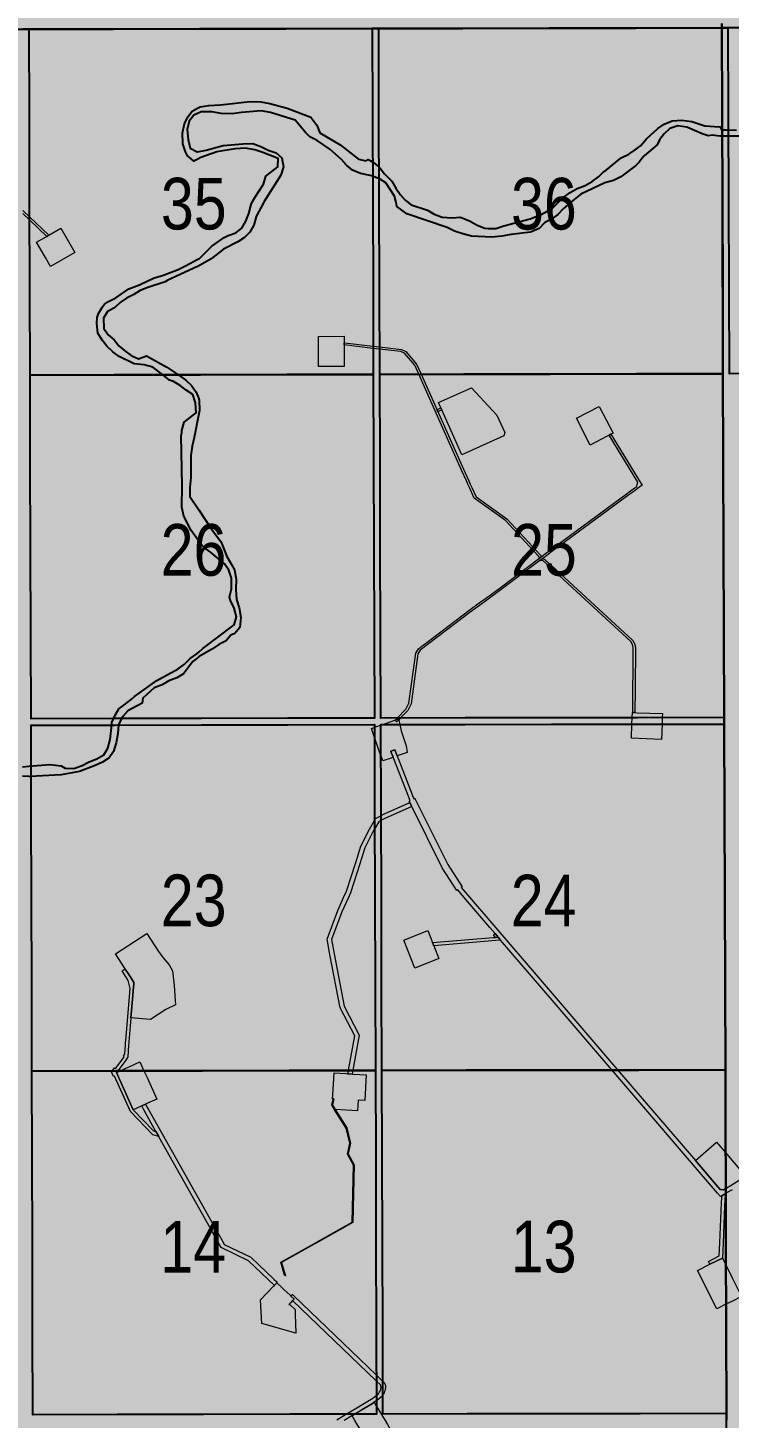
# Model space of a CAD drawing. Extents: x 351064 to 358960, y 6048061 to 6054858.
# Drawn here: x 353304 to 353412.9, y 6050541.4 to 6050756.9 of the extents above; entities that cross this region are included whole.
import ezdxf
from ezdxf.enums import TextEntityAlignment as Align

# ---------------------------------------------------------------- set-up
doc = ezdxf.new("R2010")
doc.units = 0
doc.header["$LTSCALE"] = 5
doc.linetypes.add('DASHED2', pattern=[9.525, 6.35, -3.175])
doc.layers.add('AS-ROUTEMAP', color=35, linetype='Continuous', lineweight=0)
for name, color, linetype in [('RoadSeg', 57, 'DASHED2'), ('T-WATER', 160, 'Continuous'), ('Townships', 57, 'Continuous')]:
    doc.layers.add(name, color=color, linetype=linetype)
doc.layers.add('ROUTE-MAP-BACKGROUND-H', color=7, linetype='Continuous', true_color=0xf0ebff)
doc.layers.add('Sections', color=7, linetype='Continuous', true_color=0xa75418)
doc.styles.add('120', font='ARIALN.TTF', dxfattribs={"height": 13})

msp = doc.modelspace()

# ---------------------------------------------------------------- hatches: boundary and pattern name
at = {"layer": 'ROUTE-MAP-BACKGROUND-H'}
h = msp.add_hatch(color=256, dxfattribs=at)
h.dxf.hatch_style = 1
h.paths.add_polyline_path([(352109.337, 6051083.716), (353736.796, 6051083.637), (353740.383, 6050432.833), (352105.91, 6050432.833)])

# ---------------------------------------------------------------- linework, layer by layer
at = {"layer": 'AS-ROUTEMAP', "flags": 128}
for points in [[(353303.281, 6050728.628), (353304.289, 6050727.659), (353307.278, 6050724.784), (353306.978, 6050724.609), (353304.29, 6050727.195), (353303.282, 6050728.165)], [(353413.297, 6050576.789), (353412.561, 6050576.354), (353412.293, 6050576.195), (353412.218, 6050576.15), (353411.706, 6050575.848), (353411.532, 6050575.745), (353411.058, 6050576.297), (353394.672, 6050595.38), (353385.38, 6050606.203), (353377.4, 6050615.499), (353376.999, 6050615.967), (353376.475, 6050616.578), (353375.715, 6050617.463), (353371.69, 6050622.158), (353370.731, 6050623.277), (353370.597, 6050623.177), (353368.327, 6050626.72), (353363.604, 6050636.219), (353363.58, 6050636.268), (353363.563, 6050636.301), (353363.381, 6050636.667), (353363.307, 6050636.816), (353363.283, 6050636.865), (353363.223, 6050636.986), (353363.361, 6050637.072), (353363.333, 6050637.142), (353363.317, 6050637.186), (353363.135, 6050637.651), (353360.712, 6050643.849), (353360.361, 6050644.749), (353360.352, 6050644.782), (353360.977, 6050645.002), (353361.341, 6050644.07), (353363.745, 6050637.922), (353363.745, 6050637.922), (353363.938, 6050637.427), (353364.077, 6050637.512), (353364.147, 6050637.372), (353369.198, 6050627.214), (353371.402, 6050623.775), (353371.268, 6050623.675), (353372.567, 6050622.159), (353373.74, 6050620.791), (353374.469, 6050619.94), (353385.377, 6050607.234), (353395.552, 6050595.381), (353407.604, 6050581.343), (353411.098, 6050577.273), (353411.456, 6050576.856), (353411.578, 6050576.836), (353411.96, 6050576.773), (353412.252, 6050576.945), (353412.29, 6050576.968), (353412.594, 6050577.148), (353413.294, 6050577.562)], [(353351.997, 6050541.131), (353353.507, 6050542.043), (353353.949, 6050542.31), (353355.345, 6050543.162), (353355.772, 6050543.423), (353357.564, 6050544.492), (353358.087, 6050544.89), (353358.418, 6050545.141), (353358.465, 6050545.181), (353358.624, 6050545.453), (353358.707, 6050545.632), (353358.809, 6050545.85), (353358.828, 6050545.937), (353358.833, 6050545.983), (353358.863, 6050546.222), (353358.829, 6050546.375), (353358.754, 6050546.54), (353358.08, 6050547.185), (353345.108, 6050559.61), (353345.186, 6050559.691), (353345.338, 6050559.848), (353344.855, 6050560.314), (353345.084, 6050560.556), (353345.301, 6050560.349), (353358.077, 6050548.11), (353359.086, 6050547.144), (353359.306, 6050546.933), (353359.465, 6050546.588), (353359.538, 6050546.253), (353359.525, 6050546.149), (353359.495, 6050545.903), (353359.486, 6050545.823), (353359.443, 6050545.636), (353359.39, 6050545.515), (353359.301, 6050545.327), (353359.214, 6050545.142), (353359.093, 6050544.933), (353358.98, 6050544.74), (353358.329, 6050544.212), (353358.09, 6050544.055), (353357.773, 6050543.849), (353357.714, 6050543.811), (353357.701, 6050543.804), (353357.501, 6050543.683), (353356.138, 6050542.857), (353355.711, 6050542.598), (353354.799, 6050542.046), (353354.343, 6050541.77), (353354.294, 6050541.74), (353353.13, 6050541.037)]]:
    msp.add_lwpolyline(points, dxfattribs=at)
for points in [[(353311.32, 6050722.124), (353307.576, 6050719.947), (353306.777, 6050721.32), (353306.604, 6050721.618), (353305.398, 6050723.691), (353306.669, 6050724.429), (353306.978, 6050724.609), (353307.278, 6050724.784), (353309.143, 6050725.868), (353311.32, 6050722.124)], [(353353.115, 6050707.777), (353353.122, 6050704.454), (353349.124, 6050704.446), (353349.114, 6050709.11), (353353.112, 6050709.118), (353353.113, 6050708.784), (353353.116, 6050708.446), (353353.114, 6050708.113), (353353.115, 6050707.96), (353353.115, 6050707.777)], [(353383.763, 6050674.972), (353383.495, 6050674.771), (353383.268, 6050675.017), (353381.935, 6050676.462), (353378.136, 6050680.579), (353373.313, 6050684.023), (353372.546, 6050685.697), (353372.314, 6050686.202), (353372.083, 6050686.707), (353371.333, 6050688.344), (353364.7, 6050703.242), (353364.083, 6050704.627), (353362.502, 6050706.48), (353361.923, 6050706.739), (353358.597, 6050707.131), (353357.592, 6050707.25), (353353.115, 6050707.777), (353353.115, 6050707.96), (353353.114, 6050708.113), (353353.245, 6050708.097), (353357.591, 6050707.585), (353358.596, 6050707.467), (353362.013, 6050707.064), (353362.707, 6050706.754), (353364.368, 6050704.807), (353365.064, 6050703.243), (353371.631, 6050688.494), (353372.456, 6050686.699), (353372.689, 6050686.194), (353372.921, 6050685.689), (353373.59, 6050684.234), (353378.358, 6050680.83), (353382.388, 6050676.463), (353383.424, 6050675.339), (353383.536, 6050675.218), (353383.763, 6050674.972)], [(353371.353, 6050690.757), (353368.261, 6050697.702), (353368.125, 6050698.006), (353367.756, 6050698.835), (353372.866, 6050701.11), (353376.822, 6050696.909), (353378.033, 6050694.189), (353377.904, 6050693.674), (353371.353, 6050690.757)], [(353367.956, 6050697.566), (353367.652, 6050697.431), (353367.516, 6050697.735), (353367.821, 6050697.871), (353368.125, 6050698.006), (353368.261, 6050697.702), (353367.956, 6050697.566)], [(353393.914, 6050693.617), (353391.278, 6050692.258), (353389.142, 6050696.404), (353392.696, 6050698.235), (353394.832, 6050694.088), (353394.507, 6050693.92), (353394.21, 6050693.768), (353393.914, 6050693.617)], [(353361.61, 6050649.678), (353361.234, 6050649.29), (353361.111, 6050649.641), (353361.416, 6050649.957), (353362.711, 6050651.296), (353363.173, 6050652.242), (353364.235, 6050660.009), (353364.639, 6050660.682), (353365.148, 6050661.063), (353365.415, 6050661.263), (353365.681, 6050661.463), (353365.948, 6050661.663), (353372.473, 6050666.59), (353374.293, 6050667.927), (353374.832, 6050668.322), (353377.3, 6050670.135), (353383.495, 6050674.771), (353383.763, 6050674.972), (353384.031, 6050675.172), (353384.166, 6050675.273), (353385.154, 6050676.013), (353385.763, 6050676.468), (353387.259, 6050677.588), (353396.884, 6050684.654), (353397.566, 6050685.145), (353398.238, 6050685.629), (353398.53, 6050685.839), (353398.588, 6050686.122), (353398.665, 6050686.5), (353394.21, 6050693.768), (353394.507, 6050693.92), (353399.156, 6050686.342), (353399.353, 6050686.021), (353398.797, 6050685.618), (353398.12, 6050685.133), (353397.081, 6050684.386), (353387.458, 6050677.32), (353386.32, 6050676.469), (353385.156, 6050675.598), (353384.28, 6050674.942), (353384.011, 6050674.741), (353383.474, 6050674.339), (353377.498, 6050669.867), (353375.029, 6050668.054), (353374.492, 6050667.659), (353372.672, 6050666.323), (353364.891, 6050660.454), (353364.555, 6050659.896), (353363.496, 6050652.143), (353362.987, 6050651.101), (353361.88, 6050649.957), (353361.61, 6050649.678)], [(353398.261, 6050654.461), (353398.24, 6050650.774), (353397.907, 6050650.786), (353397.963, 6050660.882), (353397.838, 6050661.36), (353397.607, 6050661.775), (353393.088, 6050665.933), (353385.163, 6050673.223), (353385.111, 6050673.272), (353383.986, 6050674.313), (353383.474, 6050674.339), (353384.011, 6050674.741), (353385.162, 6050673.676), (353385.336, 6050673.516), (353393.313, 6050666.179), (353397.872, 6050661.984), (353397.901, 6050661.932), (353398.15, 6050661.485), (353398.297, 6050660.924), (353398.261, 6050654.461)], [(353402.439, 6050649.013), (353402.354, 6050646.626), (353397.693, 6050646.793), (353397.772, 6050649.006), (353397.808, 6050650.011), (353397.835, 6050650.788), (353397.907, 6050650.786), (353398.24, 6050650.774), (353398.574, 6050650.761), (353402.497, 6050650.622), (353402.475, 6050650.018), (353402.439, 6050649.013)], [(353362.753, 6050645.627), (353362.881, 6050644.612), (353361.341, 6050644.07), (353360.977, 6050645.002), (353360.352, 6050644.782), (353360.361, 6050644.749), (353360.712, 6050643.849), (353360.399, 6050643.738), (353359.109, 6050643.284), (353358.789, 6050644.192), (353358.777, 6050644.227), (353357.775, 6050647.075), (353357.339, 6050648.313), (353357.771, 6050648.465), (353358.775, 6050648.819), (353359.142, 6050648.948), (353360.395, 6050649.39), (353361.111, 6050649.641), (353361.582, 6050649.807), (353361.61, 6050649.678), (353361.769, 6050648.952), (353361.987, 6050647.952), (353362.753, 6050645.627)], [(353354.479, 6050595.325), (353354.375, 6050594.74), (353353.872, 6050594.77), (353353.705, 6050594.781), (353353.802, 6050595.323), (353354.756, 6050600.668), (353352.505, 6050605.021), (353350.915, 6050613.249), (353350.479, 6050615.645), (353352.121, 6050620.095), (353352.131, 6050620.12), (353352.325, 6050620.552), (353353.036, 6050622.129), (353353.468, 6050623.088), (353354.926, 6050627.551), (353355.688, 6050630.064), (353357.032, 6050632.708), (353357.815, 6050634.04), (353358, 6050634.355), (353358.818, 6050634.798), (353359.035, 6050634.915), (353363.307, 6050636.816), (353363.381, 6050636.667), (353363.563, 6050636.301), (353363.58, 6050636.268), (353363.604, 6050636.219), (353363.148, 6050636.016), (353359.329, 6050634.317), (353358.82, 6050634.041), (353358.492, 6050633.864), (353357.819, 6050632.728), (353357.617, 6050632.389), (353356.306, 6050629.807), (353355.562, 6050627.351), (353354.09, 6050622.847), (353353.767, 6050622.13), (353352.748, 6050619.868), (353351.167, 6050615.585), (353351.57, 6050613.372), (353353.142, 6050605.242), (353355.452, 6050600.774), (353354.479, 6050595.325)], [(353325.467, 6050604.771), (353323.056, 6050603.221), (353320.035, 6050603.477), (353320.334, 6050606.918), (353320.403, 6050607.71), (353320.488, 6050608.693), (353320.492, 6050608.732), (353320.508, 6050608.921), (353320.324, 6050609.208), (353320.292, 6050609.258), (353320.268, 6050609.292), (353320.258, 6050609.311), (353319.906, 6050609.859), (353319.894, 6050609.879), (353319.512, 6050610.473), (353319.258, 6050610.869), (353319.145, 6050611.045), (353317.631, 6050613.399), (353322.508, 6050616.534), (353324.31, 6050613.73), (353325.044, 6050612.767), (353325.96, 6050611.669), (353326.482, 6050610.748), (353326.73, 6050608.48), (353326.784, 6050607.703), (353326.838, 6050606.921), (353326.939, 6050605.463), (353325.467, 6050604.771)], [(353362.373, 6050615.498), (353366.09, 6050616.971), (353366.827, 6050615.112), (353367.019, 6050614.627), (353367.809, 6050612.634), (353364.092, 6050611.161), (353362.373, 6050615.498)], [(353376.663, 6050615.437), (353367.019, 6050614.627), (353366.827, 6050615.112), (353376.262, 6050615.905), (353376.589, 6050615.932), (353376.999, 6050615.967), (353377.4, 6050615.499), (353376.663, 6050615.437)], [(353376.999, 6050615.967), (353376.589, 6050615.932), (353376.269, 6050616.305), (353376.522, 6050616.522), (353376.999, 6050615.967)], [(353319.221, 6050596.908), (353317.994, 6050595.249), (353317.796, 6050594.98), (353318.886, 6050592.552), (353320.393, 6050589.206), (353323.478, 6050585.968), (353323.691, 6050585.909), (353323.915, 6050585.848), (353324.371, 6050585.037), (353324.144, 6050585.101), (353323.433, 6050585.291), (353319.968, 6050588.93), (353317.501, 6050594.409), (353317.349, 6050594.341), (353317.021, 6050595.07), (353317.153, 6050595.247), (353317.23, 6050595.35), (353317.498, 6050595.711), (353317.562, 6050595.664), (353317.632, 6050595.612), (353318.909, 6050597.33), (353318.925, 6050597.626), (353319.104, 6050597.867), (353319.176, 6050599.215), (353319.194, 6050599.576), (353319.205, 6050599.715), (353319.219, 6050599.864), (353319.925, 6050607.985), (353319.928, 6050608.022), (353319.727, 6050608.839), (353319.626, 6050609.247), (353319.464, 6050609.499), (353318.669, 6050610.74), (353319.146, 6050611.044), (353319.258, 6050610.869), (353319.512, 6050610.473), (353319.894, 6050609.878), (353320.258, 6050609.311), (353320.269, 6050609.293), (353320.292, 6050609.258), (353320.324, 6050609.208), (353320.508, 6050608.921), (353320.492, 6050608.732), (353320.488, 6050608.693), (353320.403, 6050607.71), (353320.334, 6050606.918), (353320.034, 6050603.47), (353319.71, 6050599.719), (353319.692, 6050599.541), (353319.678, 6050599.218), (353319.58, 6050597.39), (353319.221, 6050596.908)], [(353321.545, 6050589.724), (353320.393, 6050589.206), (353318.889, 6050592.549), (353317.796, 6050594.98), (353318.395, 6050595.249), (353318.816, 6050595.439), (353319.158, 6050595.593), (353319.5, 6050595.747), (353319.739, 6050595.854), (353321.442, 6050596.62), (353322.055, 6050595.257), (353322.536, 6050594.189), (353324.039, 6050590.847), (353322.613, 6050590.205), (353322.308, 6050590.068), (353321.702, 6050589.79), (353321.545, 6050589.724)], [(353356.547, 6050594.608), (353356.307, 6050590.617), (353355.309, 6050590.678), (353355.21, 6050589.015), (353351.726, 6050589.225), (353351.287, 6050589.927), (353351.492, 6050590.907), (353351.317, 6050590.918), (353351.35, 6050591.459), (353351.556, 6050594.911), (353353.37, 6050594.801), (353353.705, 6050594.781), (353353.873, 6050594.771), (353354.375, 6050594.741), (353355.546, 6050594.67), (353356.547, 6050594.608)], [(353342.324, 6050562.011), (353342.287, 6050561.971), (353338.277, 6050565.775), (353334.045, 6050567.824), (353333.68, 6050568.474), (353331.185, 6050572.912), (353324.374, 6050585.031), (353323.918, 6050585.843), (353322.033, 6050589.196), (353321.702, 6050589.79), (353322.308, 6050590.068), (353331.181, 6050574.28), (353334.444, 6050568.475), (353334.524, 6050568.332), (353338.66, 6050566.329), (353342.264, 6050562.911), (353342.62, 6050562.573), (353342.676, 6050562.521), (353342.749, 6050562.452), (353342.682, 6050562.382), (353342.636, 6050562.335), (353342.324, 6050562.011)], [(353343.402, 6050565.541), (353344.025, 6050563.446), (353343.988, 6050563.48), (353343.879, 6050563.584), (353343.283, 6050565.59), (353348.434, 6050568.428), (353348.572, 6050568.505), (353354.372, 6050571.767), (353354.562, 6050580.629), (353353.65, 6050582.343), (353353.984, 6050584.023), (353353.446, 6050586.357), (353351.642, 6050589.172), (353351.181, 6050589.908), (353351.392, 6050590.913), (353351.492, 6050590.907), (353351.287, 6050589.927), (353351.726, 6050589.225), (353353.54, 6050586.397), (353354.086, 6050584.025), (353353.755, 6050582.359), (353354.662, 6050580.653), (353354.471, 6050571.708), (353348.776, 6050568.505), (353348.483, 6050568.34), (353343.402, 6050565.541)], [(353412.252, 6050576.945), (353411.96, 6050576.773), (353411.578, 6050576.836), (353411.456, 6050576.856), (353411.098, 6050577.273), (353407.604, 6050581.343), (353410.89, 6050584.165), (353412.271, 6050582.556), (353413.281, 6050581.38), (353415.458, 6050578.844), (353413.294, 6050577.562), (353412.594, 6050577.148), (353412.29, 6050576.968), (353412.252, 6050576.945)], [(353411.806, 6050566.217), (353409.869, 6050565.247), (353409.645, 6050565.694), (353411.319, 6050566.532), (353411.404, 6050568.59), (353411.661, 6050574.768), (353411.695, 6050575.582), (353411.706, 6050575.847), (353412.219, 6050576.15), (353412.175, 6050575.102), (353412.141, 6050574.289), (353411.905, 6050568.591), (353411.806, 6050566.217)], [(353412.352, 6050559.037), (353410.92, 6050558.318), (353407.933, 6050564.276), (353409.869, 6050565.247), (353411.806, 6050566.217), (353412.114, 6050565.603), (353412.331, 6050565.17), (353413.343, 6050563.149), (353414.792, 6050560.26), (353413.356, 6050559.54), (353412.352, 6050559.037)], [(353345.519, 6050557.525), (353345.603, 6050554.574), (353340.332, 6050556.049), (353340.142, 6050559.738), (353342.166, 6050561.846), (353342.287, 6050561.971), (353342.324, 6050562.01), (353342.636, 6050562.334), (353342.682, 6050562.382), (353343.405, 6050561.693), (353343.768, 6050561.348), (353344.726, 6050560.437), (353344.855, 6050560.314), (353345.338, 6050559.848), (353345.186, 6050559.691), (353345.108, 6050559.609), (353344.804, 6050559.294), (353344.534, 6050559.013), (353344.737, 6050558.967), (353345.499, 6050558.236), (353345.519, 6050557.525)], [(353358.107, 6050538.399), (353356.85, 6050537.638), (353354.786, 6050541.04), (353354.343, 6050541.77), (353354.799, 6050542.046), (353357.501, 6050543.683), (353357.701, 6050543.804), (353357.714, 6050543.811), (353357.773, 6050543.849), (353357.943, 6050543.565), (353358.092, 6050543.317), (353359.455, 6050541.049), (353359.834, 6050540.418), (353360.265, 6050539.706), (353359.111, 6050539.007), (353358.107, 6050538.399)]]:
    msp.add_lwpolyline(points, close=True, dxfattribs=at)
at = {"layer": 'Sections', "flags": 128}
for points in [[(353357.598, 6050716.61), (353357.639, 6050703.207), (353344.243, 6050703.181), (353330.847, 6050703.155), (353317.451, 6050703.129), (353304.39, 6050703.103), (353304.354, 6050716.508), (353304.318, 6050729.912), (353304.283, 6050743.317), (353304.248, 6050756.721), (353317.304, 6050756.746), (353330.696, 6050756.771), (353344.087, 6050756.796), (353357.478, 6050756.821), (353357.518, 6050743.417), (353357.558, 6050730.014)], [(353411.848, 6050716.705), (353411.894, 6050703.299), (353398.498, 6050703.276), (353385.102, 6050703.253), (353371.706, 6050703.231), (353358.645, 6050703.209), (353358.604, 6050716.612), (353358.563, 6050730.016), (353358.523, 6050743.419), (353358.484, 6050756.823), (353371.54, 6050756.848), (353384.931, 6050756.873), (353398.322, 6050756.898), (353411.713, 6050756.923), (353411.758, 6050743.517), (353411.802, 6050730.111)], [(353466.008, 6050716.942), (353466.06, 6050703.536), (353452.686, 6050703.477), (353439.312, 6050703.419), (353425.938, 6050703.36), (353412.899, 6050703.303), (353412.853, 6050716.709), (353412.808, 6050730.115), (353412.763, 6050743.521), (353412.718, 6050756.927), (353425.751, 6050756.984), (353439.119, 6050757.043), (353452.488, 6050757.101), (353465.856, 6050757.159), (353465.906, 6050743.753), (353465.957, 6050730.347)], [(353357.762, 6050662.996), (353357.801, 6050649.928), (353344.401, 6050649.901), (353330.999, 6050649.874), (353317.598, 6050649.847), (353304.532, 6050649.821), (353304.497, 6050662.89), (353304.461, 6050676.294), (353304.426, 6050689.699), (353304.39, 6050703.103), (353317.451, 6050703.129), (353330.847, 6050703.155), (353344.243, 6050703.181), (353357.639, 6050703.207), (353357.68, 6050689.803), (353357.721, 6050676.4)], [(353412.031, 6050663.08), (353412.076, 6050650.01), (353398.675, 6050649.989), (353385.274, 6050649.969), (353371.873, 6050649.949), (353358.807, 6050649.929), (353358.767, 6050662.998), (353358.726, 6050676.401), (353358.686, 6050689.805), (353358.645, 6050703.209), (353371.706, 6050703.231), (353385.102, 6050703.253), (353398.498, 6050703.276), (353411.894, 6050703.299), (353411.939, 6050689.893), (353411.985, 6050676.487)], [(353357.927, 6050608.712), (353357.968, 6050595.308), (353344.562, 6050595.281), (353331.156, 6050595.253), (353317.75, 6050595.225), (353304.679, 6050595.198), (353304.643, 6050608.602), (353304.607, 6050622.007), (353304.571, 6050635.411), (353304.535, 6050648.815), (353317.601, 6050648.842), (353331.002, 6050648.869), (353344.403, 6050648.896), (353357.805, 6050648.923), (353357.845, 6050635.519), (353357.886, 6050622.115)], [(353412.217, 6050608.786), (353412.263, 6050595.38), (353398.857, 6050595.362), (353385.451, 6050595.345), (353372.045, 6050595.327), (353358.974, 6050595.31), (353358.933, 6050608.713), (353358.892, 6050622.117), (353358.851, 6050635.52), (353358.81, 6050648.924), (353371.876, 6050648.944), (353385.277, 6050648.964), (353398.678, 6050648.984), (353412.079, 6050649.004), (353412.125, 6050635.598), (353412.171, 6050622.192)], [(353358.091, 6050555.098), (353358.131, 6050542.03), (353344.72, 6050542.001), (353331.309, 6050541.972), (353317.898, 6050541.944), (353304.822, 6050541.916), (353304.787, 6050554.985), (353304.751, 6050568.389), (353304.715, 6050581.794), (353304.679, 6050595.198), (353317.75, 6050595.225), (353331.156, 6050595.253), (353344.562, 6050595.281), (353357.968, 6050595.308), (353358.009, 6050581.905), (353358.05, 6050568.501)], [(353412.401, 6050555.162), (353412.445, 6050542.091), (353399.035, 6050542.076), (353385.624, 6050542.06), (353372.213, 6050542.045), (353359.137, 6050542.031), (353359.097, 6050555.099), (353359.056, 6050568.503), (353359.015, 6050581.906), (353358.974, 6050595.31), (353372.045, 6050595.327), (353385.451, 6050595.345), (353398.857, 6050595.362), (353412.263, 6050595.38), (353412.309, 6050581.974), (353412.355, 6050568.568)]]:
    msp.add_lwpolyline(points, close=True, dxfattribs=at)
at = {"layer": 'T-WATER', "flags": 128}
for points in [[(353303.194, 6050642.382), (353304.199, 6050642.46), (353307.458, 6050642.713), (353309.201, 6050642.512), (353309.85, 6050642.158), (353311.191, 6050642.117), (353312.451, 6050642.551), (353313.545, 6050643.128), (353314.737, 6050643.628), (353315.811, 6050644.246), (353316.45, 6050645.274), (353316.828, 6050646.594), (353317.06, 6050648.897), (353317.094, 6050649.233), (353317.368, 6050649.903), (353317.574, 6050650.405), (353318.135, 6050651.345), (353318.722, 6050651.783), (353320.081, 6050652.797), (353320.614, 6050653.272), (353324.048, 6050655.744), (353327.384, 6050657.537), (353328.352, 6050658.261), (353329.244, 6050659.189), (353330.255, 6050659.882), (353330.612, 6050660.197), (353331.19, 6050660.706), (353336.043, 6050664.4), (353336.429, 6050665.643), (353336.075, 6050666.972), (353335.479, 6050668.168), (353335.346, 6050668.698), (353335.633, 6050669.99), (353335.654, 6050671.605), (353335.242, 6050672.884), (353334.528, 6050673.84), (353332.34, 6050675.692), (353332.002, 6050675.921), (353331.68, 6050676.139), (353331.42, 6050676.395), (353330.827, 6050676.98), (353330.559, 6050677.361), (353329.399, 6050679.004), (353328.218, 6050681.216), (353327.921, 6050682.604), (353327.986, 6050685.941), (353327.854, 6050693.739), (353327.946, 6050694.141), (353327.917, 6050694.507), (353328.285, 6050695.813), (353330.166, 6050697.265), (353330.04, 6050698.808), (353329.632, 6050700.075), (353328.626, 6050700.747), (353327.7, 6050701.486), (353326.639, 6050702.093), (353326.045, 6050702.328), (353324.935, 6050703.182), (353323.419, 6050704.348), (353322.068, 6050704.679), (353320.546, 6050704.869), (353318.215, 6050706.007), (353317.217, 6050706.712), (353316.318, 6050707.584), (353315.555, 6050708.517), (353314.879, 6050709.578), (353314.764, 6050711.111), (353314.803, 6050712.039), (353314.989, 6050712.639), (353315.618, 6050713.7), (353315.955, 6050714.09), (353316.574, 6050714.504), (353317.684, 6050715.063), (353319.699, 6050716.499), (353320.142, 6050716.637), (353321.361, 6050717.09), (353323.641, 6050718.158), (353324.939, 6050718.56), (353327.369, 6050719.489), (353328.506, 6050720.021), (353330.434, 6050721.079), (353330.651, 6050721.198), (353332.597, 6050723.077), (353334.151, 6050724.176), (353334.507, 6050724.433), (353335.117, 6050724.757), (353336.307, 6050725.141), (353337.244, 6050725.889), (353337.845, 6050726.962), (353338.351, 6050728.168), (353338.67, 6050729.552), (353338.916, 6050730.008), (353339.263, 6050730.654), (353340.58, 6050732.702), (353340.978, 6050733.953), (353342.834, 6050735.403), (353342.872, 6050736.691), (353340.498, 6050737.627), (353339.251, 6050738.011), (353337.825, 6050738.273), (353336.231, 6050738.206), (353333.373, 6050737.699), (353330.876, 6050736.86), (353330.39, 6050736.594), (353329.805, 6050736.274), (353329.025, 6050736.964), (353328.813, 6050737.116), (353328.497, 6050737.708), (353328.071, 6050738.959), (353328.044, 6050740.651), (353328.326, 6050742.039), (353328.882, 6050743.169), (353329.56, 6050744.014), (353330.368, 6050744.47), (353330.762, 6050744.693), (353332.148, 6050744.906), (353333.928, 6050744.981), (353338.519, 6050745.51), (353340.166, 6050745.464), (353341.576, 6050745.204), (353344.266, 6050744.481), (353347.939, 6050743.075), (353348.863, 6050741.832), (353349.362, 6050740.678), (353352.509, 6050738.816), (353355.342, 6050736.584), (353356.526, 6050736.317), (353356.853, 6050736.544), (353357.168, 6050736.354), (353357.737, 6050736.011), (353358.175, 6050735.634), (353358.653, 6050735.223), (353359.395, 6050734.296), (353360.527, 6050733.161), (353361.125, 6050732.093), (353361.8, 6050731.117), (353362.583, 6050730.215), (353362.784, 6050730.053), (353363.502, 6050729.476), (353366.063, 6050728.697), (353367.071, 6050728.037), (353368.31, 6050727.604), (353369.863, 6050727.51), (353371.145, 6050727.566), (353372.673, 6050726.953), (353373.737, 6050726.33), (353374.933, 6050725.869), (353375.459, 6050725.85), (353376.641, 6050725.839), (353377.913, 6050726.27), (353381.973, 6050727.333), (353383.71, 6050727.989), (353384.64, 6050728.527), (353385.464, 6050729.003), (353386.575, 6050730.096), (353387.185, 6050730.696), (353388.167, 6050731.428), (353389.284, 6050732.032), (353390.49, 6050732.523), (353391.597, 6050733.115), (353392.558, 6050733.816), (353393.4, 6050734.69), (353393.787, 6050734.853), (353396.111, 6050736.775), (353397.263, 6050737.351), (353398.284, 6050738.013), (353399.082, 6050738.671), (353400.016, 6050739.71), (353401.768, 6050741.322), (353402.76, 6050742.009), (353404.002, 6050742.51), (353405.519, 6050742.617), (353407.042, 6050742.409), (353409.097, 6050741.746), (353411.375, 6050741.599), (353411.47, 6050741.593), (353411.661, 6050741.116), (353412.382, 6050741.106), (353413.984, 6050741.083)], [(353415.21, 6050740.151), (353412.386, 6050740.142), (353411.555, 6050740.139), (353411.38, 6050740.162), (353410.215, 6050740.311), (353409.577, 6050740.204), (353408.639, 6050740.517), (353406.293, 6050741.542), (353404.887, 6050741.769), (353403.634, 6050741.338), (353402.781, 6050740.521), (353402.026, 6050739.601), (353401.708, 6050738.824), (353399.643, 6050737.09), (353399.344, 6050736.759), (353398.895, 6050736.097), (353398.37, 6050735.589), (353396.021, 6050733.843), (353394.902, 6050733.296), (353393.578, 6050732.922), (353389.814, 6050731.169), (353388.541, 6050730.099), (353387.084, 6050728.876), (353386.255, 6050728.017), (353385.306, 6050727.289), (353384.645, 6050726.963), (353384.177, 6050726.732), (353383.397, 6050725.842), (353382.031, 6050725.288), (353379.012, 6050724.926), (353377.589, 6050724.649), (353376.05, 6050724.482), (353372.866, 6050724.661), (353371.509, 6050724.984), (353370.248, 6050725.407), (353369.107, 6050725.961), (353362.86, 6050728.1), (353361.289, 6050729.252), (353361.26, 6050729.585), (353361.131, 6050730.05), (353360.908, 6050730.859), (353359.603, 6050732.914), (353358.586, 6050733.554), (353358.181, 6050733.707), (353357.356, 6050734.019), (353357.175, 6050734.058), (353355.66, 6050734.38), (353354.415, 6050734.876), (353353.493, 6050735.648), (353352.681, 6050736.522), (353350.886, 6050738.12), (353348.919, 6050739.489), (353347.776, 6050740.032), (353347.105, 6050740.713), (353345.53, 6050742.627), (353341.693, 6050743.814), (353340.267, 6050744.068), (353337.203, 6050743.839), (353335.768, 6050743.584), (353334.013, 6050743.665), (353332.59, 6050743.914), (353330.941, 6050743.944), (353330.37, 6050743.683), (353329.796, 6050743.422), (353329.085, 6050742.481), (353328.784, 6050741.167), (353328.908, 6050739.63), (353329.226, 6050738.277), (353330.328, 6050737.701), (353330.387, 6050737.712), (353331.73, 6050737.973), (353334.345, 6050738.674), (353337.409, 6050738.949), (353338.96, 6050739.011), (353340.178, 6050738.539), (353341.311, 6050737.984), (353342.576, 6050737.575), (353343.451, 6050736.785), (353343.696, 6050735.376), (353343.309, 6050734.083), (353340.711, 6050730.012), (353340.642, 6050729.904), (353339.476, 6050727.666), (353339.128, 6050726.341), (353338.503, 6050725.274), (353337.66, 6050724.417), (353336.637, 6050723.765), (353334.387, 6050722.645), (353332.501, 6050721.146), (353330.437, 6050719.958), (353330.375, 6050719.923), (353325.737, 6050717.816), (353325.368, 6050717.588), (353322.646, 6050716.701), (353321.493, 6050716.241), (353320.474, 6050715.584), (353319.347, 6050715.031), (353318.357, 6050714.356), (353317.473, 6050713.542), (353316.393, 6050712.951), (353315.758, 6050711.904), (353315.835, 6050710.312), (353316.518, 6050709.322), (353317.436, 6050708.585), (353318.169, 6050707.636), (353319.072, 6050706.848), (353320.064, 6050706.147), (353321.219, 6050705.628), (353322.45, 6050706.064), (353325.582, 6050704.349), (353327.291, 6050703.186), (353328.578, 6050702.311), (353329.457, 6050701.484), (353330.151, 6050700.475), (353330.495, 6050699.561), (353330.616, 6050699.24), (353330.654, 6050697.616), (353330.503, 6050696.814), (353329.868, 6050693.438), (353329.517, 6050692.098), (353329.312, 6050690.612), (353329.315, 6050687.245), (353329.191, 6050685.696), (353329.195, 6050684.271), (353330.545, 6050682.229), (353332.553, 6050679.192), (353333.978, 6050677.279), (353334.337, 6050676.401), (353334.927, 6050674.956), (353335.625, 6050673.742), (353336.105, 6050672.906), (353336.362, 6050671.459), (353336.335, 6050669.882), (353336.418, 6050668.298), (353336.832, 6050667.014), (353337.062, 6050665.538), (353336.949, 6050663.981), (353336.175, 6050663.059), (353335.526, 6050662.784), (353334.795, 6050661.907), (353333.682, 6050661.328), (353332.688, 6050660.675), (353330.614, 6050659.466), (353330.564, 6050659.437), (353329.623, 6050658.721), (353328.792, 6050657.595), (353328.214, 6050656.781), (353327.15, 6050656.161), (353325.938, 6050655.7), (353324.866, 6050655.087), (353323.663, 6050654.605), (353321.891, 6050653.027), (353321.801, 6050652.259), (353319.565, 6050651.054), (353318.763, 6050650.15), (353318.624, 6050649.906), (353318.14, 6050649.055), (353318.126, 6050648.899), (353318, 6050647.512), (353317.751, 6050646.069), (353317.35, 6050644.769), (353316.67, 6050643.77), (353315.641, 6050643.088), (353314.506, 6050642.562), (353312.038, 6050641.657), (353309.203, 6050641.134), (353304.418, 6050640.875), (353304.203, 6050640.881), (353303.198, 6050640.908)]]:
    msp.add_lwpolyline(points, dxfattribs=at)
at = {"layer": 'Townships', "flags": 128}
for points in [[(353411.711, 6050757.593), (353411.713, 6050756.923), (353384.931, 6050756.873), (353358.484, 6050756.823), (353357.478, 6050756.821), (353330.696, 6050756.771), (353304.248, 6050756.721), (353303.243, 6050756.719), (353276.46, 6050756.669), (353250.013, 6050756.619), (353249.007, 6050756.617), (353222.225, 6050756.567), (353195.779, 6050756.517), (353194.773, 6050756.515), (353167.986, 6050756.462), (353141.535, 6050756.409), (353140.529, 6050756.407), (353113.742, 6050756.354), (353087.29, 6050756.301), (353086.285, 6050756.299), (353086.284, 6050756.97)], [(353194.773, 6050756.515), (353195.779, 6050756.517), (353222.225, 6050756.567), (353249.007, 6050756.617), (353250.013, 6050756.619), (353276.46, 6050756.669), (353303.243, 6050756.719), (353304.248, 6050756.721), (353330.696, 6050756.771), (353357.478, 6050756.821), (353358.484, 6050756.823), (353384.931, 6050756.873), (353411.713, 6050756.923)], [(353439.119, 6050757.043), (353412.718, 6050756.927), (353411.713, 6050756.923), (353411.711, 6050757.593)], [(353413.826, 6050433.171), (353412.82, 6050433.166), (353412.817, 6050434.172), (353412.726, 6050460.649), (353412.633, 6050487.461), (353412.541, 6050514.273), (353412.449, 6050541.085), (353412.445, 6050542.091), (353412.355, 6050568.568), (353412.263, 6050595.38), (353412.171, 6050622.192), (353412.079, 6050649.004), (353412.076, 6050650.01), (353411.985, 6050676.487), (353411.894, 6050703.299), (353411.802, 6050730.111), (353411.713, 6050756.923), (353412.718, 6050756.927), (353439.119, 6050757.043)], [(353411.713, 6050756.923), (353411.802, 6050730.111), (353411.894, 6050703.299), (353411.985, 6050676.487), (353412.076, 6050650.01), (353412.079, 6050649.004), (353412.171, 6050622.192), (353412.263, 6050595.38), (353412.355, 6050568.568), (353412.445, 6050542.091), (353412.449, 6050541.085)]]:
    msp.add_lwpolyline(points, dxfattribs=at)

# ---------------------------------------------------------------- texts
at = {"layer": 'RoadSeg', "style": '120'}
for s, p in [('35', (353329.792, 6050729.685)), ('36', (353384.115, 6050729.676)), ('26', (353329.747, 6050676.001)), ('25', (353384.115, 6050676.01)), ('23', (353329.777, 6050621.664)), ('24', (353384.077, 6050621.629)), ('14', (353329.687, 6050567.97)), ('13', (353384.079, 6050567.989))]:
    msp.add_text(s, height=8.0015, dxfattribs=at).set_placement(p, align=Align.MIDDLE_CENTER)
msp.add_text('64-6-6', height=39.9699, rotation=359.95761, dxfattribs=at).set_placement((353182.068, 6050583.23))

doc.saveas('drawing.dxf')
